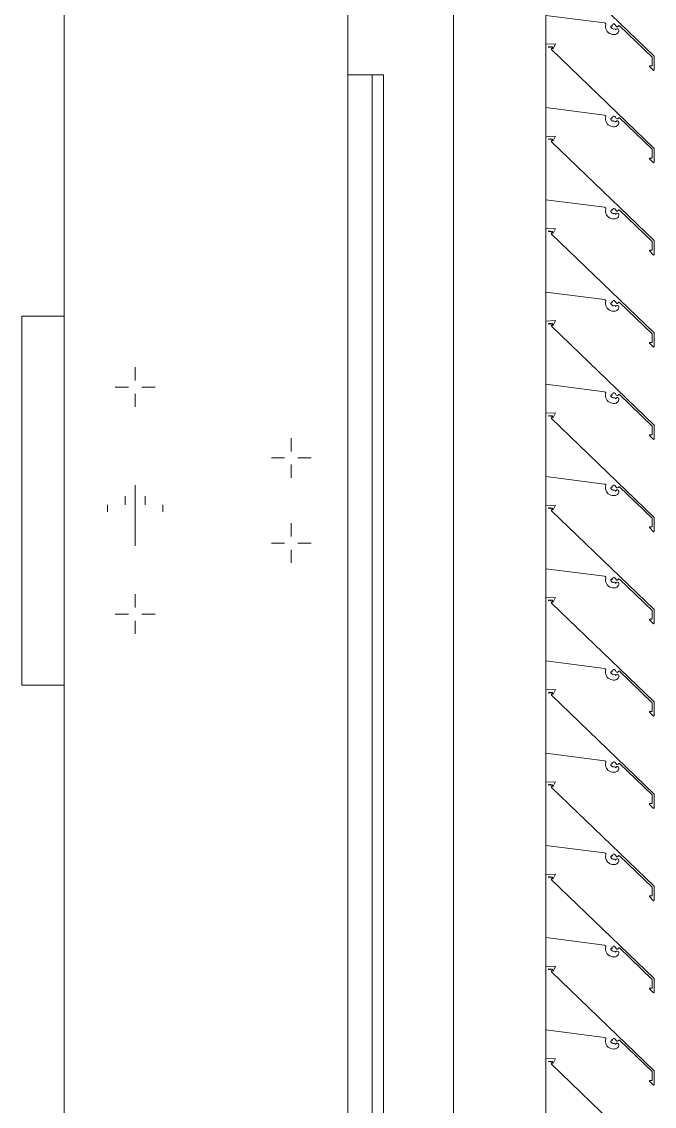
# Model space of a CAD drawing. Header units: millimetres. Extents: x -220592 to 404889, y -217665 to 38245.
# Drawn here: x 7829.88 to 7834.34, y -48066.08 to -48058.44 of the extents above; entities that cross this region are included whole.
import ezdxf

# ---------------------------------------------------------------- set-up
doc = ezdxf.new("R2010")
doc.units = ezdxf.units.MM
doc.linetypes.add('XKITLINE00', pattern=[0])
doc.linetypes.add('XKITLINE02', pattern=[4, 2, -2])
doc.layers.add('Bolt', color=7, linetype='Continuous', lineweight=0)
doc.layers.add('Part', color=7, linetype='Continuous', lineweight=0)

# ---------------------------------------------------------------- blocks, each defined once
blk = doc.blocks.new('*A15046')
at = {"layer": 'Part', "color": 7, "linetype": 'XKITLINE00', "lineweight": 0}
for p, q in [((92.53, 356.643483), (92.53, 93.899527)), ((94.53, 93.899527), (94.53, 244.699959))]:
    blk.add_line(p, q, dxfattribs=at)
blk = doc.blocks.new('*A15120')
at = {"layer": 'Part', "color": 7, "linetype": 'XKITLINE00', "lineweight": 0}
for p, q in [((94.53, 151.4), (94.780136, 151.4)), ((94.700136, 124.15), (94.700136, 151.4)), ((94.780136, 124.15), (94.780136, 151.4))]:
    blk.add_line(p, q, dxfattribs=at)
blk = doc.blocks.new('*A15711')
at = {"layer": 'Part', "color": 7, "linetype": 'XKITLINE00', "lineweight": 0}
for p, q in [((95.925418, 152.26533), (95.992799, 152.26794)), ((95.992799, 152.26794), (95.977264, 152.234453)), ((95.947029, 152.250196), (95.944993, 152.243623)), ((95.944993, 152.243623), (95.962009, 152.246527)), ((95.972012, 152.247056), (95.947029, 152.250196)), ((95.962009, 152.246527), (95.964906, 152.227984)), ((95.964906, 152.227984), (96.690028, 151.531738)), ((95.972141, 152.234865), (95.972012, 152.247056)), ((95.977264, 152.234453), (95.972141, 152.234865)), ((96.339112, 151.766618), (95.925304, 151.819622)), ((96.344187, 151.764428), (96.339112, 151.766618)), ((96.347324, 151.759876), (96.344187, 151.764428)), ((96.346077, 151.74422), (96.347563, 151.754354)), ((96.346452, 151.733984), (96.346077, 151.74422)), ((96.348675, 151.723985), (96.346452, 151.733984)), ((96.347563, 151.754354), (96.347324, 151.759876)), ((96.391775, 151.743926), (96.38407, 151.74282)), ((96.38407, 151.74282), (96.384639, 151.736336)), ((96.384639, 151.736336), (96.387441, 151.730462)), ((96.387441, 151.730462), (96.392123, 151.72594)), ((96.397771, 151.75193), (96.390606, 151.750986)), ((96.390606, 151.750986), (96.391775, 151.743926)), ((96.400093, 151.75932), (96.397771, 151.75193)), ((96.406765, 151.758898), (96.400093, 151.75932)), ((96.412841, 151.756108), (96.406765, 151.758898)), ((96.417508, 151.751322), (96.412841, 151.756108)), ((96.420622, 151.743748), (96.417508, 151.751322)), ((96.424805, 151.739591), (96.420622, 151.743748)), ((96.430699, 151.739385), (96.424805, 151.739591)), ((96.435163, 151.743239), (96.430699, 151.739385)), ((96.438818, 151.747866), (96.435163, 151.743239)), ((96.443977, 151.746774), (96.438818, 151.747866)), ((96.674993, 151.525371), (96.443977, 151.746774)), ((96.352673, 151.714555), (96.348675, 151.723985)), ((96.358313, 151.706005), (96.352673, 151.714555)), ((96.365409, 151.698618), (96.358313, 151.706005)), ((96.373725, 151.69264), (96.365409, 151.698618)), ((96.382988, 151.688267), (96.373725, 151.69264)), ((96.392889, 151.685644), (96.382988, 151.688267)), ((96.392123, 151.72594), (96.398091, 151.723342)), ((96.403102, 151.684859), (96.392889, 151.685644)), ((96.398091, 151.723342), (96.404591, 151.722998)), ((96.409901, 151.684957), (96.403102, 151.684859)), ((96.404591, 151.722998), (96.410509, 151.723903)), ((96.415629, 151.685593), (96.409901, 151.684957)), ((96.410509, 151.723903), (96.41532, 151.721496)), ((96.41532, 151.721496), (96.41735, 151.716515)), ((96.42113, 151.687312), (96.415629, 151.685593)), ((96.41735, 151.716515), (96.420292, 151.721987)), ((96.420292, 151.721987), (96.425448, 151.725205)), ((96.4262, 151.690052), (96.42113, 151.687312)), ((96.425448, 151.725205), (96.431526, 151.725193)), ((96.430653, 151.69371), (96.4262, 151.690052)), ((96.434325, 151.698153), (96.430653, 151.69371)), ((96.431526, 151.725193), (96.43667, 151.721956)), ((96.437079, 151.703216), (96.434325, 151.698153)), ((96.43667, 151.721956), (96.43931, 151.716482)), ((96.438814, 151.708712), (96.437079, 151.703216)), ((96.43931, 151.716482), (96.438814, 151.708712)), ((96.67465, 151.464025), (96.674993, 151.525371)), ((96.690028, 151.531738), (96.689475, 151.432587)), ((96.656145, 151.459007), (96.65723, 151.463928)), ((96.684794, 151.430119), (96.656145, 151.459007)), ((96.65723, 151.463928), (96.67465, 151.464025)), ((96.689475, 151.432587), (96.684794, 151.430119))]:
    blk.add_line(p, q, dxfattribs=at)
blk = doc.blocks.new('*A15712')
at = {"layer": 'Part', "color": 7, "linetype": 'XKITLINE00', "lineweight": 0}
for p, q in [((95.925304, 152.26533), (95.275304, 152.26533)), ((95.275304, 152.26533), (95.275304, 138.465444)), ((95.925304, 152.26533), (95.925304, 138.465444)), ((95.925304, 138.465444), (95.275304, 138.465444))]:
    blk.add_line(p, q, dxfattribs=at)
blk = doc.blocks.new('*A15713')
at = {"layer": 'Part', "color": 7, "linetype": 'XKITLINE00', "lineweight": 0}
for p, q in [((95.925304, 151.615326), (95.992799, 151.61794)), ((95.947029, 151.600196), (95.944993, 151.593623)), ((95.944993, 151.593623), (95.962009, 151.596527)), ((95.972012, 151.597056), (95.947029, 151.600196)), ((95.962009, 151.596527), (95.964906, 151.577984)), ((95.964906, 151.577984), (96.690028, 150.881738)), ((95.972141, 151.584865), (95.972012, 151.597056)), ((95.977264, 151.584453), (95.972141, 151.584865)), ((95.992799, 151.61794), (95.977264, 151.584453)), ((96.339112, 151.116618), (95.925304, 151.169622)), ((96.344187, 151.114428), (96.339112, 151.116618)), ((96.347324, 151.109876), (96.344187, 151.114428)), ((96.346077, 151.09422), (96.347563, 151.104354)), ((96.346452, 151.083984), (96.346077, 151.09422)), ((96.348675, 151.073985), (96.346452, 151.083984)), ((96.347563, 151.104354), (96.347324, 151.109876)), ((96.352673, 151.064555), (96.348675, 151.073985)), ((96.358313, 151.056005), (96.352673, 151.064555)), ((96.365409, 151.048618), (96.358313, 151.056005)), ((96.373725, 151.04264), (96.365409, 151.048618)), ((96.382988, 151.038267), (96.373725, 151.04264)), ((96.391775, 151.093926), (96.38407, 151.09282)), ((96.38407, 151.09282), (96.384639, 151.086336)), ((96.384639, 151.086336), (96.387441, 151.080462)), ((96.387441, 151.080462), (96.392123, 151.07594)), ((96.397771, 151.10193), (96.390606, 151.100986)), ((96.390606, 151.100986), (96.391775, 151.093926)), ((96.392123, 151.07594), (96.398091, 151.073342)), ((96.400093, 151.10932), (96.397771, 151.10193)), ((96.398091, 151.073342), (96.404591, 151.072998)), ((96.406765, 151.108898), (96.400093, 151.10932)), ((96.404591, 151.072998), (96.410509, 151.073903)), ((96.412841, 151.106108), (96.406765, 151.108898)), ((96.410509, 151.073903), (96.41532, 151.071496)), ((96.417508, 151.101322), (96.412841, 151.106108)), ((96.41532, 151.071496), (96.41735, 151.066515)), ((96.41735, 151.066515), (96.420292, 151.071987)), ((96.420622, 151.093748), (96.417508, 151.101322)), ((96.420292, 151.071987), (96.425448, 151.075205)), ((96.424805, 151.089591), (96.420622, 151.093748)), ((96.430699, 151.089385), (96.424805, 151.089591)), ((96.425448, 151.075205), (96.431526, 151.075193)), ((96.430653, 151.04371), (96.4262, 151.040052)), ((96.434325, 151.048153), (96.430653, 151.04371)), ((96.435163, 151.093239), (96.430699, 151.089385)), ((96.431526, 151.075193), (96.43667, 151.071956)), ((96.437079, 151.053216), (96.434325, 151.048153)), ((96.438818, 151.097866), (96.435163, 151.093239)), ((96.43667, 151.071956), (96.43931, 151.066482)), ((96.438814, 151.058712), (96.437079, 151.053216)), ((96.43931, 151.066482), (96.438814, 151.058712)), ((96.443977, 151.096774), (96.438818, 151.097866)), ((96.674993, 150.875371), (96.443977, 151.096774)), ((96.392889, 151.035644), (96.382988, 151.038267)), ((96.403102, 151.034859), (96.392889, 151.035644)), ((96.409901, 151.034957), (96.403102, 151.034859)), ((96.415629, 151.035593), (96.409901, 151.034957)), ((96.42113, 151.037312), (96.415629, 151.035593)), ((96.4262, 151.040052), (96.42113, 151.037312)), ((96.656145, 150.809007), (96.65723, 150.813928)), ((96.65723, 150.813928), (96.67465, 150.814025)), ((96.67465, 150.814025), (96.674993, 150.875371)), ((96.690028, 150.881738), (96.689475, 150.782587)), ((96.684794, 150.780119), (96.656145, 150.809007)), ((96.689475, 150.782587), (96.684794, 150.780119))]:
    blk.add_line(p, q, dxfattribs=at)
blk = doc.blocks.new('*A15714')
at = {"layer": 'Part', "color": 7, "linetype": 'XKITLINE00', "lineweight": 0}
for p, q in [((95.925304, 150.965326), (95.992799, 150.96794)), ((95.992799, 150.96794), (95.977264, 150.934453)), ((95.947029, 150.950196), (95.944993, 150.943623)), ((95.944993, 150.943623), (95.962009, 150.946527)), ((95.972012, 150.947056), (95.947029, 150.950196)), ((95.962009, 150.946527), (95.964906, 150.927984)), ((95.964906, 150.927984), (96.690028, 150.231738)), ((95.972141, 150.934865), (95.972012, 150.947056)), ((95.977264, 150.934453), (95.972141, 150.934865)), ((96.339112, 150.466618), (95.925304, 150.519622)), ((96.344187, 150.464428), (96.339112, 150.466618)), ((96.347324, 150.459876), (96.344187, 150.464428)), ((96.346077, 150.44422), (96.347563, 150.454354)), ((96.346452, 150.433984), (96.346077, 150.44422)), ((96.348675, 150.423985), (96.346452, 150.433984)), ((96.347563, 150.454354), (96.347324, 150.459876)), ((96.391775, 150.443926), (96.38407, 150.44282)), ((96.38407, 150.44282), (96.384639, 150.436336)), ((96.384639, 150.436336), (96.387441, 150.430462)), ((96.387441, 150.430462), (96.392123, 150.42594)), ((96.397771, 150.45193), (96.390606, 150.450986)), ((96.390606, 150.450986), (96.391775, 150.443926)), ((96.400093, 150.45932), (96.397771, 150.45193)), ((96.406765, 150.458898), (96.400093, 150.45932)), ((96.412841, 150.456108), (96.406765, 150.458898)), ((96.417508, 150.451322), (96.412841, 150.456108)), ((96.420622, 150.443748), (96.417508, 150.451322)), ((96.424805, 150.439591), (96.420622, 150.443748)), ((96.430699, 150.439385), (96.424805, 150.439591)), ((96.435163, 150.443239), (96.430699, 150.439385)), ((96.438818, 150.447866), (96.435163, 150.443239)), ((96.443977, 150.446774), (96.438818, 150.447866)), ((96.674993, 150.225371), (96.443977, 150.446774)), ((96.352673, 150.414555), (96.348675, 150.423985)), ((96.358313, 150.406005), (96.352673, 150.414555)), ((96.365409, 150.398618), (96.358313, 150.406005)), ((96.373725, 150.39264), (96.365409, 150.398618)), ((96.382988, 150.388267), (96.373725, 150.39264)), ((96.392889, 150.385644), (96.382988, 150.388267)), ((96.392123, 150.42594), (96.398091, 150.423342)), ((96.403102, 150.384859), (96.392889, 150.385644)), ((96.398091, 150.423342), (96.404591, 150.422998)), ((96.409901, 150.384957), (96.403102, 150.384859)), ((96.404591, 150.422998), (96.410509, 150.423903)), ((96.415629, 150.385593), (96.409901, 150.384957)), ((96.410509, 150.423903), (96.41532, 150.421496)), ((96.41532, 150.421496), (96.41735, 150.416515)), ((96.42113, 150.387312), (96.415629, 150.385593)), ((96.41735, 150.416515), (96.420292, 150.421987)), ((96.420292, 150.421987), (96.425448, 150.425205)), ((96.4262, 150.390052), (96.42113, 150.387312)), ((96.425448, 150.425205), (96.431526, 150.425193)), ((96.430653, 150.39371), (96.4262, 150.390052)), ((96.434325, 150.398153), (96.430653, 150.39371)), ((96.431526, 150.425193), (96.43667, 150.421956)), ((96.437079, 150.403216), (96.434325, 150.398153)), ((96.43667, 150.421956), (96.43931, 150.416482)), ((96.438814, 150.408712), (96.437079, 150.403216)), ((96.43931, 150.416482), (96.438814, 150.408712)), ((96.67465, 150.164025), (96.674993, 150.225371)), ((96.690028, 150.231738), (96.689475, 150.132587)), ((96.656145, 150.159007), (96.65723, 150.163928)), ((96.684794, 150.130119), (96.656145, 150.159007)), ((96.65723, 150.163928), (96.67465, 150.164025)), ((96.689475, 150.132587), (96.684794, 150.130119))]:
    blk.add_line(p, q, dxfattribs=at)
blk = doc.blocks.new('*A15715')
at = {"layer": 'Part', "color": 7, "linetype": 'XKITLINE00', "lineweight": 0}
for p, q in [((95.925304, 150.315326), (95.992799, 150.31794)), ((95.947029, 150.300196), (95.944993, 150.293623)), ((95.944993, 150.293623), (95.962009, 150.296527)), ((95.972012, 150.297056), (95.947029, 150.300196)), ((95.962009, 150.296527), (95.964906, 150.277984)), ((95.964906, 150.277984), (96.690028, 149.581738)), ((95.972141, 150.284865), (95.972012, 150.297056)), ((95.977264, 150.284453), (95.972141, 150.284865)), ((95.992799, 150.31794), (95.977264, 150.284453)), ((96.339112, 149.816618), (95.925304, 149.869622)), ((96.344187, 149.814428), (96.339112, 149.816618)), ((96.347324, 149.809876), (96.344187, 149.814428)), ((96.346077, 149.79422), (96.347563, 149.804354)), ((96.346452, 149.783984), (96.346077, 149.79422)), ((96.348675, 149.773985), (96.346452, 149.783984)), ((96.347563, 149.804354), (96.347324, 149.809876)), ((96.352673, 149.764555), (96.348675, 149.773985)), ((96.358313, 149.756005), (96.352673, 149.764555)), ((96.365409, 149.748618), (96.358313, 149.756005)), ((96.373725, 149.74264), (96.365409, 149.748618)), ((96.382988, 149.738267), (96.373725, 149.74264)), ((96.391775, 149.793926), (96.38407, 149.79282)), ((96.38407, 149.79282), (96.384639, 149.786336)), ((96.384639, 149.786336), (96.387441, 149.780462)), ((96.387441, 149.780462), (96.392123, 149.77594)), ((96.397771, 149.80193), (96.390606, 149.800986)), ((96.390606, 149.800986), (96.391775, 149.793926)), ((96.392123, 149.77594), (96.398091, 149.773342)), ((96.400093, 149.80932), (96.397771, 149.80193)), ((96.398091, 149.773342), (96.404591, 149.772998)), ((96.406765, 149.808898), (96.400093, 149.80932)), ((96.404591, 149.772998), (96.410509, 149.773903)), ((96.412841, 149.806108), (96.406765, 149.808898)), ((96.410509, 149.773903), (96.41532, 149.771496)), ((96.417508, 149.801322), (96.412841, 149.806108)), ((96.41532, 149.771496), (96.41735, 149.766515)), ((96.41735, 149.766515), (96.420292, 149.771987)), ((96.420622, 149.793748), (96.417508, 149.801322)), ((96.420292, 149.771987), (96.425448, 149.775205)), ((96.424805, 149.789591), (96.420622, 149.793748)), ((96.430699, 149.789385), (96.424805, 149.789591)), ((96.425448, 149.775205), (96.431526, 149.775193)), ((96.430653, 149.74371), (96.4262, 149.740052)), ((96.434325, 149.748153), (96.430653, 149.74371)), ((96.435163, 149.793239), (96.430699, 149.789385)), ((96.431526, 149.775193), (96.43667, 149.771956)), ((96.437079, 149.753216), (96.434325, 149.748153)), ((96.438818, 149.797866), (96.435163, 149.793239)), ((96.43667, 149.771956), (96.43931, 149.766482)), ((96.438814, 149.758712), (96.437079, 149.753216)), ((96.43931, 149.766482), (96.438814, 149.758712)), ((96.443977, 149.796774), (96.438818, 149.797866)), ((96.674993, 149.575371), (96.443977, 149.796774)), ((96.392889, 149.735644), (96.382988, 149.738267)), ((96.403102, 149.734859), (96.392889, 149.735644)), ((96.409901, 149.734957), (96.403102, 149.734859)), ((96.415629, 149.735593), (96.409901, 149.734957)), ((96.42113, 149.737312), (96.415629, 149.735593)), ((96.4262, 149.740052), (96.42113, 149.737312)), ((96.656145, 149.509007), (96.65723, 149.513928)), ((96.65723, 149.513928), (96.67465, 149.514025)), ((96.67465, 149.514025), (96.674993, 149.575371)), ((96.690028, 149.581738), (96.689475, 149.482587)), ((96.684794, 149.480119), (96.656145, 149.509007)), ((96.689475, 149.482587), (96.684794, 149.480119))]:
    blk.add_line(p, q, dxfattribs=at)
blk = doc.blocks.new('*A15716')
at = {"layer": 'Part', "color": 7, "linetype": 'XKITLINE00', "lineweight": 0}
for p, q in [((95.925304, 149.665326), (95.992799, 149.66794)), ((95.992799, 149.66794), (95.977264, 149.634453)), ((95.947029, 149.650196), (95.944993, 149.643623)), ((95.944993, 149.643623), (95.962009, 149.646527)), ((95.972012, 149.647056), (95.947029, 149.650196)), ((95.962009, 149.646527), (95.964906, 149.627984)), ((95.964906, 149.627984), (96.690028, 148.931738)), ((95.972141, 149.634865), (95.972012, 149.647056)), ((95.977264, 149.634453), (95.972141, 149.634865)), ((96.339112, 149.166618), (95.925304, 149.219622)), ((96.344187, 149.164428), (96.339112, 149.166618)), ((96.347324, 149.159876), (96.344187, 149.164428)), ((96.346077, 149.14422), (96.347563, 149.154354)), ((96.346452, 149.133984), (96.346077, 149.14422)), ((96.348675, 149.123985), (96.346452, 149.133984)), ((96.347563, 149.154354), (96.347324, 149.159876)), ((96.391775, 149.143926), (96.38407, 149.14282)), ((96.38407, 149.14282), (96.384639, 149.136336)), ((96.384639, 149.136336), (96.387441, 149.130462)), ((96.387441, 149.130462), (96.392123, 149.12594)), ((96.397771, 149.15193), (96.390606, 149.150986)), ((96.390606, 149.150986), (96.391775, 149.143926)), ((96.400093, 149.15932), (96.397771, 149.15193)), ((96.406765, 149.158898), (96.400093, 149.15932)), ((96.412841, 149.156108), (96.406765, 149.158898)), ((96.417508, 149.151322), (96.412841, 149.156108)), ((96.420622, 149.143748), (96.417508, 149.151322)), ((96.424805, 149.139591), (96.420622, 149.143748)), ((96.430699, 149.139385), (96.424805, 149.139591)), ((96.435163, 149.143239), (96.430699, 149.139385)), ((96.438818, 149.147866), (96.435163, 149.143239)), ((96.443977, 149.146774), (96.438818, 149.147866)), ((96.674993, 148.925371), (96.443977, 149.146774)), ((96.352673, 149.114555), (96.348675, 149.123985)), ((96.358313, 149.106005), (96.352673, 149.114555)), ((96.365409, 149.098618), (96.358313, 149.106005)), ((96.373725, 149.09264), (96.365409, 149.098618)), ((96.382988, 149.088267), (96.373725, 149.09264)), ((96.392889, 149.085644), (96.382988, 149.088267)), ((96.392123, 149.12594), (96.398091, 149.123342)), ((96.403102, 149.084859), (96.392889, 149.085644)), ((96.398091, 149.123342), (96.404591, 149.122998)), ((96.409901, 149.084957), (96.403102, 149.084859)), ((96.404591, 149.122998), (96.410509, 149.123903)), ((96.415629, 149.085593), (96.409901, 149.084957)), ((96.410509, 149.123903), (96.41532, 149.121496)), ((96.41532, 149.121496), (96.41735, 149.116515)), ((96.42113, 149.087312), (96.415629, 149.085593)), ((96.41735, 149.116515), (96.420292, 149.121987)), ((96.420292, 149.121987), (96.425448, 149.125205)), ((96.4262, 149.090052), (96.42113, 149.087312)), ((96.425448, 149.125205), (96.431526, 149.125193)), ((96.430653, 149.09371), (96.4262, 149.090052)), ((96.434325, 149.098153), (96.430653, 149.09371)), ((96.431526, 149.125193), (96.43667, 149.121956)), ((96.437079, 149.103216), (96.434325, 149.098153)), ((96.43667, 149.121956), (96.43931, 149.116482)), ((96.438814, 149.108712), (96.437079, 149.103216)), ((96.43931, 149.116482), (96.438814, 149.108712)), ((96.67465, 148.864025), (96.674993, 148.925371)), ((96.690028, 148.931738), (96.689475, 148.832587)), ((96.656145, 148.859007), (96.65723, 148.863928)), ((96.684794, 148.830119), (96.656145, 148.859007)), ((96.65723, 148.863928), (96.67465, 148.864025)), ((96.689475, 148.832587), (96.684794, 148.830119))]:
    blk.add_line(p, q, dxfattribs=at)
blk = doc.blocks.new('*A15717')
at = {"layer": 'Part', "color": 7, "linetype": 'XKITLINE00', "lineweight": 0}
for p, q in [((95.925304, 149.015326), (95.992799, 149.01794)), ((95.947029, 149.000196), (95.944993, 148.993623)), ((95.944993, 148.993623), (95.962009, 148.996527)), ((95.972012, 148.997056), (95.947029, 149.000196)), ((95.962009, 148.996527), (95.964906, 148.977984)), ((95.964906, 148.977984), (96.690028, 148.281738)), ((95.972141, 148.984865), (95.972012, 148.997056)), ((95.977264, 148.984453), (95.972141, 148.984865)), ((95.992799, 149.01794), (95.977264, 148.984453)), ((96.339112, 148.516618), (95.925304, 148.569622)), ((96.344187, 148.514428), (96.339112, 148.516618)), ((96.347324, 148.509876), (96.344187, 148.514428)), ((96.346077, 148.49422), (96.347563, 148.504354)), ((96.346452, 148.483984), (96.346077, 148.49422)), ((96.348675, 148.473985), (96.346452, 148.483984)), ((96.347563, 148.504354), (96.347324, 148.509876)), ((96.352673, 148.464555), (96.348675, 148.473985)), ((96.358313, 148.456005), (96.352673, 148.464555)), ((96.365409, 148.448618), (96.358313, 148.456005)), ((96.373725, 148.44264), (96.365409, 148.448618)), ((96.382988, 148.438267), (96.373725, 148.44264)), ((96.391775, 148.493926), (96.38407, 148.49282)), ((96.38407, 148.49282), (96.384639, 148.486336)), ((96.384639, 148.486336), (96.387441, 148.480462)), ((96.387441, 148.480462), (96.392123, 148.47594)), ((96.397771, 148.50193), (96.390606, 148.500986)), ((96.390606, 148.500986), (96.391775, 148.493926)), ((96.392123, 148.47594), (96.398091, 148.473342)), ((96.400093, 148.50932), (96.397771, 148.50193)), ((96.398091, 148.473342), (96.404591, 148.472998)), ((96.406765, 148.508898), (96.400093, 148.50932)), ((96.404591, 148.472998), (96.410509, 148.473903)), ((96.412841, 148.506108), (96.406765, 148.508898)), ((96.410509, 148.473903), (96.41532, 148.471496)), ((96.417508, 148.501322), (96.412841, 148.506108)), ((96.41532, 148.471496), (96.41735, 148.466515)), ((96.41735, 148.466515), (96.420292, 148.471987)), ((96.420622, 148.493748), (96.417508, 148.501322)), ((96.420292, 148.471987), (96.425448, 148.475205)), ((96.424805, 148.489591), (96.420622, 148.493748)), ((96.430699, 148.489385), (96.424805, 148.489591)), ((96.425448, 148.475205), (96.431526, 148.475193)), ((96.430653, 148.44371), (96.4262, 148.440052)), ((96.434325, 148.448153), (96.430653, 148.44371)), ((96.435163, 148.493239), (96.430699, 148.489385)), ((96.431526, 148.475193), (96.43667, 148.471956)), ((96.437079, 148.453216), (96.434325, 148.448153)), ((96.438818, 148.497866), (96.435163, 148.493239)), ((96.43667, 148.471956), (96.43931, 148.466482)), ((96.438814, 148.458712), (96.437079, 148.453216)), ((96.43931, 148.466482), (96.438814, 148.458712)), ((96.443977, 148.496774), (96.438818, 148.497866)), ((96.674993, 148.275371), (96.443977, 148.496774)), ((96.392889, 148.435644), (96.382988, 148.438267)), ((96.403102, 148.434859), (96.392889, 148.435644)), ((96.409901, 148.434957), (96.403102, 148.434859)), ((96.415629, 148.435593), (96.409901, 148.434957)), ((96.42113, 148.437312), (96.415629, 148.435593)), ((96.4262, 148.440052), (96.42113, 148.437312)), ((96.656145, 148.209007), (96.65723, 148.213928)), ((96.65723, 148.213928), (96.67465, 148.214025)), ((96.67465, 148.214025), (96.674993, 148.275371)), ((96.690028, 148.281738), (96.689475, 148.182587)), ((96.684794, 148.180119), (96.656145, 148.209007)), ((96.689475, 148.182587), (96.684794, 148.180119))]:
    blk.add_line(p, q, dxfattribs=at)
blk = doc.blocks.new('*A15718')
at = {"layer": 'Part', "color": 7, "linetype": 'XKITLINE00', "lineweight": 0}
for p, q in [((95.925304, 148.365326), (95.992799, 148.36794)), ((95.992799, 148.36794), (95.977264, 148.334453)), ((95.947029, 148.350196), (95.944993, 148.343623)), ((95.944993, 148.343623), (95.962009, 148.346527)), ((95.972012, 148.347056), (95.947029, 148.350196)), ((95.962009, 148.346527), (95.964906, 148.327984)), ((95.964906, 148.327984), (96.690028, 147.631738)), ((95.972141, 148.334865), (95.972012, 148.347056)), ((95.977264, 148.334453), (95.972141, 148.334865)), ((96.339112, 147.866618), (95.925304, 147.919622)), ((96.344187, 147.864428), (96.339112, 147.866618)), ((96.347324, 147.859876), (96.344187, 147.864428)), ((96.346077, 147.84422), (96.347563, 147.854354)), ((96.346452, 147.833984), (96.346077, 147.84422)), ((96.348675, 147.823985), (96.346452, 147.833984)), ((96.347563, 147.854354), (96.347324, 147.859876)), ((96.391775, 147.843926), (96.38407, 147.84282)), ((96.38407, 147.84282), (96.384639, 147.836336)), ((96.384639, 147.836336), (96.387441, 147.830462)), ((96.387441, 147.830462), (96.392123, 147.82594)), ((96.397771, 147.85193), (96.390606, 147.850986)), ((96.390606, 147.850986), (96.391775, 147.843926)), ((96.400093, 147.85932), (96.397771, 147.85193)), ((96.406765, 147.858898), (96.400093, 147.85932)), ((96.412841, 147.856108), (96.406765, 147.858898)), ((96.417508, 147.851322), (96.412841, 147.856108)), ((96.420622, 147.843748), (96.417508, 147.851322)), ((96.424805, 147.839591), (96.420622, 147.843748)), ((96.430699, 147.839385), (96.424805, 147.839591)), ((96.435163, 147.843239), (96.430699, 147.839385)), ((96.438818, 147.847866), (96.435163, 147.843239)), ((96.443977, 147.846774), (96.438818, 147.847866)), ((96.674993, 147.625371), (96.443977, 147.846774)), ((96.352673, 147.814555), (96.348675, 147.823985)), ((96.358313, 147.806005), (96.352673, 147.814555)), ((96.365409, 147.798618), (96.358313, 147.806005)), ((96.373725, 147.79264), (96.365409, 147.798618)), ((96.382988, 147.788267), (96.373725, 147.79264)), ((96.392889, 147.785644), (96.382988, 147.788267)), ((96.392123, 147.82594), (96.398091, 147.823342)), ((96.403102, 147.784859), (96.392889, 147.785644)), ((96.398091, 147.823342), (96.404591, 147.822998)), ((96.409901, 147.784957), (96.403102, 147.784859)), ((96.404591, 147.822998), (96.410509, 147.823903)), ((96.415629, 147.785593), (96.409901, 147.784957)), ((96.410509, 147.823903), (96.41532, 147.821496)), ((96.41532, 147.821496), (96.41735, 147.816515)), ((96.42113, 147.787312), (96.415629, 147.785593)), ((96.41735, 147.816515), (96.420292, 147.821987)), ((96.420292, 147.821987), (96.425448, 147.825205)), ((96.4262, 147.790052), (96.42113, 147.787312)), ((96.425448, 147.825205), (96.431526, 147.825193)), ((96.430653, 147.79371), (96.4262, 147.790052)), ((96.434325, 147.798153), (96.430653, 147.79371)), ((96.431526, 147.825193), (96.43667, 147.821956)), ((96.437079, 147.803216), (96.434325, 147.798153)), ((96.43667, 147.821956), (96.43931, 147.816482)), ((96.438814, 147.808712), (96.437079, 147.803216)), ((96.43931, 147.816482), (96.438814, 147.808712)), ((96.67465, 147.564025), (96.674993, 147.625371)), ((96.690028, 147.631738), (96.689475, 147.532587)), ((96.656145, 147.559007), (96.65723, 147.563928)), ((96.684794, 147.530119), (96.656145, 147.559007)), ((96.65723, 147.563928), (96.67465, 147.564025)), ((96.689475, 147.532587), (96.684794, 147.530119))]:
    blk.add_line(p, q, dxfattribs=at)
blk = doc.blocks.new('*A15719')
at = {"layer": 'Part', "color": 7, "linetype": 'XKITLINE00', "lineweight": 0}
for p, q in [((95.925304, 147.715326), (95.992799, 147.71794)), ((95.947029, 147.700196), (95.944993, 147.693623)), ((95.944993, 147.693623), (95.962009, 147.696527)), ((95.972012, 147.697056), (95.947029, 147.700196)), ((95.962009, 147.696527), (95.964906, 147.677984)), ((95.964906, 147.677984), (96.690028, 146.981738)), ((95.972141, 147.684865), (95.972012, 147.697056)), ((95.977264, 147.684453), (95.972141, 147.684865)), ((95.992799, 147.71794), (95.977264, 147.684453)), ((96.339112, 147.216618), (95.925304, 147.269622)), ((96.344187, 147.214428), (96.339112, 147.216618)), ((96.347324, 147.209876), (96.344187, 147.214428)), ((96.346077, 147.19422), (96.347563, 147.204354)), ((96.346452, 147.183984), (96.346077, 147.19422)), ((96.348675, 147.173985), (96.346452, 147.183984)), ((96.347563, 147.204354), (96.347324, 147.209876)), ((96.352673, 147.164555), (96.348675, 147.173985)), ((96.358313, 147.156005), (96.352673, 147.164555)), ((96.365409, 147.148618), (96.358313, 147.156005)), ((96.373725, 147.14264), (96.365409, 147.148618)), ((96.382988, 147.138267), (96.373725, 147.14264)), ((96.391775, 147.193926), (96.38407, 147.19282)), ((96.38407, 147.19282), (96.384639, 147.186336)), ((96.384639, 147.186336), (96.387441, 147.180462)), ((96.387441, 147.180462), (96.392123, 147.17594)), ((96.397771, 147.20193), (96.390606, 147.200986)), ((96.390606, 147.200986), (96.391775, 147.193926)), ((96.392123, 147.17594), (96.398091, 147.173342)), ((96.400093, 147.20932), (96.397771, 147.20193)), ((96.398091, 147.173342), (96.404591, 147.172998)), ((96.406765, 147.208898), (96.400093, 147.20932)), ((96.404591, 147.172998), (96.410509, 147.173903)), ((96.412841, 147.206108), (96.406765, 147.208898)), ((96.410509, 147.173903), (96.41532, 147.171496)), ((96.417508, 147.201322), (96.412841, 147.206108)), ((96.41532, 147.171496), (96.41735, 147.166515)), ((96.41735, 147.166515), (96.420292, 147.171987)), ((96.420622, 147.193748), (96.417508, 147.201322)), ((96.420292, 147.171987), (96.425448, 147.175205)), ((96.424805, 147.189591), (96.420622, 147.193748)), ((96.430699, 147.189385), (96.424805, 147.189591)), ((96.425448, 147.175205), (96.431526, 147.175193)), ((96.430653, 147.14371), (96.4262, 147.140052)), ((96.434325, 147.148153), (96.430653, 147.14371)), ((96.435163, 147.193239), (96.430699, 147.189385)), ((96.431526, 147.175193), (96.43667, 147.171956)), ((96.437079, 147.153216), (96.434325, 147.148153)), ((96.438818, 147.197866), (96.435163, 147.193239)), ((96.43667, 147.171956), (96.43931, 147.166482)), ((96.438814, 147.158712), (96.437079, 147.153216)), ((96.43931, 147.166482), (96.438814, 147.158712)), ((96.443977, 147.196774), (96.438818, 147.197866)), ((96.674993, 146.975371), (96.443977, 147.196774)), ((96.392889, 147.135644), (96.382988, 147.138267)), ((96.403102, 147.134859), (96.392889, 147.135644)), ((96.409901, 147.134957), (96.403102, 147.134859)), ((96.415629, 147.135593), (96.409901, 147.134957)), ((96.42113, 147.137312), (96.415629, 147.135593)), ((96.4262, 147.140052), (96.42113, 147.137312)), ((96.656145, 146.909007), (96.65723, 146.913928)), ((96.65723, 146.913928), (96.67465, 146.914025)), ((96.67465, 146.914025), (96.674993, 146.975371)), ((96.690028, 146.981738), (96.689475, 146.882587)), ((96.684794, 146.880119), (96.656145, 146.909007)), ((96.689475, 146.882587), (96.684794, 146.880119))]:
    blk.add_line(p, q, dxfattribs=at)
blk = doc.blocks.new('*A15720')
at = {"layer": 'Part', "color": 7, "linetype": 'XKITLINE00', "lineweight": 0}
for p, q in [((95.925304, 147.065326), (95.992799, 147.06794)), ((95.992799, 147.06794), (95.977264, 147.034453)), ((95.947029, 147.050196), (95.944993, 147.043623)), ((95.944993, 147.043623), (95.962009, 147.046527)), ((95.972012, 147.047056), (95.947029, 147.050196)), ((95.962009, 147.046527), (95.964906, 147.027984)), ((95.964906, 147.027984), (96.690028, 146.331738)), ((95.972141, 147.034865), (95.972012, 147.047056)), ((95.977264, 147.034453), (95.972141, 147.034865)), ((96.339112, 146.566618), (95.925304, 146.619622)), ((96.344187, 146.564428), (96.339112, 146.566618)), ((96.347324, 146.559876), (96.344187, 146.564428)), ((96.346077, 146.54422), (96.347563, 146.554354)), ((96.346452, 146.533984), (96.346077, 146.54422)), ((96.348675, 146.523985), (96.346452, 146.533984)), ((96.347563, 146.554354), (96.347324, 146.559876)), ((96.391775, 146.543926), (96.38407, 146.54282)), ((96.38407, 146.54282), (96.384639, 146.536336)), ((96.384639, 146.536336), (96.387441, 146.530462)), ((96.397771, 146.55193), (96.390606, 146.550986)), ((96.390606, 146.550986), (96.391775, 146.543926)), ((96.400093, 146.55932), (96.397771, 146.55193)), ((96.406765, 146.558898), (96.400093, 146.55932)), ((96.412841, 146.556108), (96.406765, 146.558898)), ((96.417508, 146.551322), (96.412841, 146.556108)), ((96.420622, 146.543748), (96.417508, 146.551322)), ((96.424805, 146.539591), (96.420622, 146.543748)), ((96.430699, 146.539385), (96.424805, 146.539591)), ((96.435163, 146.543239), (96.430699, 146.539385)), ((96.438818, 146.547866), (96.435163, 146.543239)), ((96.443977, 146.546774), (96.438818, 146.547866)), ((96.674993, 146.325371), (96.443977, 146.546774)), ((96.352673, 146.514555), (96.348675, 146.523985)), ((96.358313, 146.506005), (96.352673, 146.514555)), ((96.365409, 146.498618), (96.358313, 146.506005)), ((96.373725, 146.49264), (96.365409, 146.498618)), ((96.382988, 146.488267), (96.373725, 146.49264)), ((96.392889, 146.485644), (96.382988, 146.488267)), ((96.387441, 146.530462), (96.392123, 146.52594)), ((96.392123, 146.52594), (96.398091, 146.523342)), ((96.403102, 146.484859), (96.392889, 146.485644)), ((96.398091, 146.523342), (96.404591, 146.522998)), ((96.409901, 146.484957), (96.403102, 146.484859)), ((96.404591, 146.522998), (96.410509, 146.523903)), ((96.415629, 146.485593), (96.409901, 146.484957)), ((96.410509, 146.523903), (96.41532, 146.521496)), ((96.41532, 146.521496), (96.41735, 146.516515)), ((96.42113, 146.487312), (96.415629, 146.485593)), ((96.41735, 146.516515), (96.420292, 146.521987)), ((96.420292, 146.521987), (96.425448, 146.525205)), ((96.4262, 146.490052), (96.42113, 146.487312)), ((96.425448, 146.525205), (96.431526, 146.525193)), ((96.430653, 146.49371), (96.4262, 146.490052)), ((96.434325, 146.498153), (96.430653, 146.49371)), ((96.431526, 146.525193), (96.43667, 146.521956)), ((96.437079, 146.503216), (96.434325, 146.498153)), ((96.43667, 146.521956), (96.43931, 146.516482)), ((96.438814, 146.508712), (96.437079, 146.503216)), ((96.43931, 146.516482), (96.438814, 146.508712)), ((96.67465, 146.264025), (96.674993, 146.325371)), ((96.690028, 146.331738), (96.689475, 146.232587)), ((96.656145, 146.259007), (96.65723, 146.263928)), ((96.684794, 146.230119), (96.656145, 146.259007)), ((96.65723, 146.263928), (96.67465, 146.264025)), ((96.689475, 146.232587), (96.684794, 146.230119))]:
    blk.add_line(p, q, dxfattribs=at)
blk = doc.blocks.new('*A15721')
at = {"layer": 'Part', "color": 7, "linetype": 'XKITLINE00', "lineweight": 0}
for p, q in [((95.925304, 146.415326), (95.992799, 146.41794)), ((95.947029, 146.400196), (95.944993, 146.393623)), ((95.944993, 146.393623), (95.962009, 146.396527)), ((95.972012, 146.397056), (95.947029, 146.400196)), ((95.962009, 146.396527), (95.964906, 146.377984)), ((95.964906, 146.377984), (96.690028, 145.681738)), ((95.972141, 146.384865), (95.972012, 146.397056)), ((95.977264, 146.384453), (95.972141, 146.384865)), ((95.992799, 146.41794), (95.977264, 146.384453)), ((96.339112, 145.916618), (95.925304, 145.969622)), ((96.344187, 145.914428), (96.339112, 145.916618)), ((96.347324, 145.909876), (96.344187, 145.914428)), ((96.346077, 145.89422), (96.347563, 145.904354)), ((96.346452, 145.883984), (96.346077, 145.89422)), ((96.348675, 145.873985), (96.346452, 145.883984)), ((96.347563, 145.904354), (96.347324, 145.909876)), ((96.352673, 145.864555), (96.348675, 145.873985)), ((96.358313, 145.856005), (96.352673, 145.864555)), ((96.365409, 145.848618), (96.358313, 145.856005)), ((96.373725, 145.84264), (96.365409, 145.848618)), ((96.391775, 145.893926), (96.38407, 145.89282)), ((96.38407, 145.89282), (96.384639, 145.886336)), ((96.384639, 145.886336), (96.387441, 145.880462)), ((96.387441, 145.880462), (96.392123, 145.87594)), ((96.397771, 145.90193), (96.390606, 145.900986)), ((96.390606, 145.900986), (96.391775, 145.893926)), ((96.392123, 145.87594), (96.398091, 145.873342)), ((96.400093, 145.90932), (96.397771, 145.90193)), ((96.398091, 145.873342), (96.404591, 145.872998)), ((96.406765, 145.908898), (96.400093, 145.90932)), ((96.404591, 145.872998), (96.410509, 145.873903)), ((96.412841, 145.906108), (96.406765, 145.908898)), ((96.410509, 145.873903), (96.41532, 145.871496)), ((96.417508, 145.901322), (96.412841, 145.906108)), ((96.41532, 145.871496), (96.41735, 145.866515)), ((96.41735, 145.866515), (96.420292, 145.871987)), ((96.420622, 145.893748), (96.417508, 145.901322)), ((96.420292, 145.871987), (96.425448, 145.875205)), ((96.424805, 145.889591), (96.420622, 145.893748)), ((96.430699, 145.889385), (96.424805, 145.889591)), ((96.425448, 145.875205), (96.431526, 145.875193)), ((96.430653, 145.84371), (96.4262, 145.840052)), ((96.434325, 145.848153), (96.430653, 145.84371)), ((96.435163, 145.893239), (96.430699, 145.889385)), ((96.431526, 145.875193), (96.43667, 145.871956)), ((96.437079, 145.853216), (96.434325, 145.848153)), ((96.438818, 145.897866), (96.435163, 145.893239)), ((96.43667, 145.871956), (96.43931, 145.866482)), ((96.438814, 145.858712), (96.437079, 145.853216)), ((96.43931, 145.866482), (96.438814, 145.858712)), ((96.443977, 145.896774), (96.438818, 145.897866)), ((96.674993, 145.675371), (96.443977, 145.896774)), ((96.382988, 145.838267), (96.373725, 145.84264)), ((96.392889, 145.835644), (96.382988, 145.838267)), ((96.403102, 145.834859), (96.392889, 145.835644)), ((96.409901, 145.834957), (96.403102, 145.834859)), ((96.415629, 145.835593), (96.409901, 145.834957)), ((96.42113, 145.837312), (96.415629, 145.835593)), ((96.4262, 145.840052), (96.42113, 145.837312)), ((96.656145, 145.609007), (96.65723, 145.613928)), ((96.65723, 145.613928), (96.67465, 145.614025)), ((96.67465, 145.614025), (96.674993, 145.675371)), ((96.690028, 145.681738), (96.689475, 145.582587)), ((96.684794, 145.580119), (96.656145, 145.609007)), ((96.689475, 145.582587), (96.684794, 145.580119))]:
    blk.add_line(p, q, dxfattribs=at)
blk = doc.blocks.new('*A15722')
at = {"layer": 'Part', "color": 7, "linetype": 'XKITLINE00', "lineweight": 0}
for p, q in [((95.925304, 145.765326), (95.992799, 145.76794)), ((95.992799, 145.76794), (95.977264, 145.734453)), ((95.947029, 145.750196), (95.944993, 145.743623)), ((95.944993, 145.743623), (95.962009, 145.746527)), ((95.972012, 145.747056), (95.947029, 145.750196)), ((95.962009, 145.746527), (95.964906, 145.727984)), ((95.964906, 145.727984), (96.690028, 145.031738)), ((95.972141, 145.734865), (95.972012, 145.747056)), ((95.977264, 145.734453), (95.972141, 145.734865)), ((96.339112, 145.266618), (95.925304, 145.319622)), ((96.344187, 145.264428), (96.339112, 145.266618)), ((96.347324, 145.259876), (96.344187, 145.264428)), ((96.346077, 145.24422), (96.347563, 145.254354)), ((96.346452, 145.233984), (96.346077, 145.24422)), ((96.348675, 145.223985), (96.346452, 145.233984)), ((96.347563, 145.254354), (96.347324, 145.259876)), ((96.391775, 145.243926), (96.38407, 145.24282)), ((96.38407, 145.24282), (96.384639, 145.236336)), ((96.384639, 145.236336), (96.387441, 145.230462)), ((96.397771, 145.25193), (96.390606, 145.250986)), ((96.390606, 145.250986), (96.391775, 145.243926)), ((96.400093, 145.25932), (96.397771, 145.25193)), ((96.406765, 145.258898), (96.400093, 145.25932)), ((96.412841, 145.256108), (96.406765, 145.258898)), ((96.417508, 145.251322), (96.412841, 145.256108)), ((96.420622, 145.243748), (96.417508, 145.251322)), ((96.424805, 145.239591), (96.420622, 145.243748)), ((96.430699, 145.239385), (96.424805, 145.239591)), ((96.435163, 145.243239), (96.430699, 145.239385)), ((96.438818, 145.247866), (96.435163, 145.243239)), ((96.443977, 145.246774), (96.438818, 145.247866)), ((96.674993, 145.025371), (96.443977, 145.246774)), ((96.352673, 145.214555), (96.348675, 145.223985)), ((96.358313, 145.206005), (96.352673, 145.214555)), ((96.365409, 145.198618), (96.358313, 145.206005)), ((96.373725, 145.19264), (96.365409, 145.198618)), ((96.382988, 145.188267), (96.373725, 145.19264)), ((96.392889, 145.185644), (96.382988, 145.188267)), ((96.387441, 145.230462), (96.392123, 145.22594)), ((96.392123, 145.22594), (96.398091, 145.223342)), ((96.403102, 145.184859), (96.392889, 145.185644)), ((96.398091, 145.223342), (96.404591, 145.222998)), ((96.409901, 145.184957), (96.403102, 145.184859)), ((96.404591, 145.222998), (96.410509, 145.223903)), ((96.415629, 145.185593), (96.409901, 145.184957)), ((96.410509, 145.223903), (96.41532, 145.221496)), ((96.41532, 145.221496), (96.41735, 145.216515)), ((96.42113, 145.187312), (96.415629, 145.185593)), ((96.41735, 145.216515), (96.420292, 145.221987)), ((96.420292, 145.221987), (96.425448, 145.225205)), ((96.4262, 145.190052), (96.42113, 145.187312)), ((96.425448, 145.225205), (96.431526, 145.225193)), ((96.430653, 145.19371), (96.4262, 145.190052)), ((96.434325, 145.198153), (96.430653, 145.19371)), ((96.431526, 145.225193), (96.43667, 145.221956)), ((96.437079, 145.203216), (96.434325, 145.198153)), ((96.43667, 145.221956), (96.43931, 145.216482)), ((96.438814, 145.208712), (96.437079, 145.203216)), ((96.43931, 145.216482), (96.438814, 145.208712)), ((96.67465, 144.964025), (96.674993, 145.025371)), ((96.690028, 145.031738), (96.689475, 144.932587)), ((96.656145, 144.959007), (96.65723, 144.963928)), ((96.684794, 144.930119), (96.656145, 144.959007)), ((96.65723, 144.963928), (96.67465, 144.964025)), ((96.689475, 144.932587), (96.684794, 144.930119))]:
    blk.add_line(p, q, dxfattribs=at)
blk = doc.blocks.new('*A15723')
at = {"layer": 'Part', "color": 7, "linetype": 'XKITLINE00', "lineweight": 0}
for p, q in [((95.925304, 145.115326), (95.992799, 145.11794)), ((95.947029, 145.100196), (95.944993, 145.093623)), ((95.944993, 145.093623), (95.962009, 145.096527)), ((95.972012, 145.097056), (95.947029, 145.100196)), ((95.962009, 145.096527), (95.964906, 145.077984)), ((95.972141, 145.084865), (95.972012, 145.097056)), ((95.977264, 145.084453), (95.972141, 145.084865)), ((95.992799, 145.11794), (95.977264, 145.084453)), ((95.964906, 145.077984), (96.690028, 144.381738)), ((96.339112, 144.616618), (95.925304, 144.669622)), ((96.344187, 144.614428), (96.339112, 144.616618)), ((96.347324, 144.609876), (96.344187, 144.614428)), ((96.346077, 144.59422), (96.347563, 144.604354)), ((96.346452, 144.583984), (96.346077, 144.59422)), ((96.348675, 144.573985), (96.346452, 144.583984)), ((96.347563, 144.604354), (96.347324, 144.609876)), ((96.352673, 144.564555), (96.348675, 144.573985)), ((96.358313, 144.556005), (96.352673, 144.564555)), ((96.365409, 144.548618), (96.358313, 144.556005)), ((96.373725, 144.54264), (96.365409, 144.548618)), ((96.391775, 144.593926), (96.38407, 144.59282)), ((96.38407, 144.59282), (96.384639, 144.586336)), ((96.384639, 144.586336), (96.387441, 144.580462)), ((96.387441, 144.580462), (96.392123, 144.57594)), ((96.397771, 144.60193), (96.390606, 144.600986)), ((96.390606, 144.600986), (96.391775, 144.593926)), ((96.392123, 144.57594), (96.398091, 144.573342)), ((96.400093, 144.60932), (96.397771, 144.60193)), ((96.398091, 144.573342), (96.404591, 144.572998)), ((96.406765, 144.608898), (96.400093, 144.60932)), ((96.404591, 144.572998), (96.410509, 144.573903)), ((96.412841, 144.606108), (96.406765, 144.608898)), ((96.410509, 144.573903), (96.41532, 144.571496)), ((96.417508, 144.601322), (96.412841, 144.606108)), ((96.41532, 144.571496), (96.41735, 144.566515)), ((96.41735, 144.566515), (96.420292, 144.571987)), ((96.420622, 144.593748), (96.417508, 144.601322)), ((96.420292, 144.571987), (96.425448, 144.575205)), ((96.424805, 144.589591), (96.420622, 144.593748)), ((96.430699, 144.589385), (96.424805, 144.589591)), ((96.425448, 144.575205), (96.431526, 144.575193)), ((96.430653, 144.54371), (96.4262, 144.540052)), ((96.434325, 144.548153), (96.430653, 144.54371)), ((96.435163, 144.593239), (96.430699, 144.589385)), ((96.431526, 144.575193), (96.43667, 144.571956)), ((96.437079, 144.553216), (96.434325, 144.548153)), ((96.438818, 144.597866), (96.435163, 144.593239)), ((96.43667, 144.571956), (96.43931, 144.566482)), ((96.438814, 144.558712), (96.437079, 144.553216)), ((96.43931, 144.566482), (96.438814, 144.558712)), ((96.443977, 144.596774), (96.438818, 144.597866)), ((96.674993, 144.375371), (96.443977, 144.596774)), ((96.382988, 144.538267), (96.373725, 144.54264)), ((96.392889, 144.535644), (96.382988, 144.538267)), ((96.403102, 144.534859), (96.392889, 144.535644)), ((96.409901, 144.534957), (96.403102, 144.534859)), ((96.415629, 144.535593), (96.409901, 144.534957)), ((96.42113, 144.537312), (96.415629, 144.535593)), ((96.4262, 144.540052), (96.42113, 144.537312)), ((96.67465, 144.314025), (96.674993, 144.375371)), ((96.690028, 144.381738), (96.689475, 144.282587)), ((96.656145, 144.309007), (96.65723, 144.313928)), ((96.684794, 144.280119), (96.656145, 144.309007)), ((96.65723, 144.313928), (96.67465, 144.314025)), ((96.689475, 144.282587), (96.684794, 144.280119))]:
    blk.add_line(p, q, dxfattribs=at)
blk = doc.blocks.new('*A15724')
at = {"layer": 'Part', "color": 7, "linetype": 'XKITLINE00', "lineweight": 0}
for p, q in [((95.925304, 144.465326), (95.992799, 144.46794)), ((95.992799, 144.46794), (95.977264, 144.434453)), ((95.947029, 144.450196), (95.944993, 144.443623)), ((95.944993, 144.443623), (95.962009, 144.446527)), ((95.972012, 144.447056), (95.947029, 144.450196)), ((95.962009, 144.446527), (95.964906, 144.427984)), ((95.964906, 144.427984), (96.690028, 143.731738)), ((95.972141, 144.434865), (95.972012, 144.447056)), ((95.977264, 144.434453), (95.972141, 144.434865)), ((96.339112, 143.966618), (95.925304, 144.019622)), ((96.344187, 143.964428), (96.339112, 143.966618)), ((96.347324, 143.959876), (96.344187, 143.964428)), ((96.346077, 143.94422), (96.347563, 143.954354)), ((96.346452, 143.933984), (96.346077, 143.94422)), ((96.348675, 143.923985), (96.346452, 143.933984)), ((96.347563, 143.954354), (96.347324, 143.959876)), ((96.391775, 143.943926), (96.38407, 143.94282)), ((96.38407, 143.94282), (96.384639, 143.936336)), ((96.384639, 143.936336), (96.387441, 143.930462)), ((96.397771, 143.95193), (96.390606, 143.950986)), ((96.390606, 143.950986), (96.391775, 143.943926)), ((96.400093, 143.95932), (96.397771, 143.95193)), ((96.406765, 143.958898), (96.400093, 143.95932)), ((96.412841, 143.956108), (96.406765, 143.958898)), ((96.417508, 143.951322), (96.412841, 143.956108)), ((96.420622, 143.943748), (96.417508, 143.951322)), ((96.424805, 143.939591), (96.420622, 143.943748)), ((96.430699, 143.939385), (96.424805, 143.939591)), ((96.435163, 143.943239), (96.430699, 143.939385)), ((96.438818, 143.947866), (96.435163, 143.943239)), ((96.443977, 143.946774), (96.438818, 143.947866)), ((96.674993, 143.725371), (96.443977, 143.946774)), ((96.352673, 143.914555), (96.348675, 143.923985)), ((96.358313, 143.906005), (96.352673, 143.914555)), ((96.365409, 143.898618), (96.358313, 143.906005)), ((96.373725, 143.89264), (96.365409, 143.898618)), ((96.382988, 143.888267), (96.373725, 143.89264)), ((96.392889, 143.885644), (96.382988, 143.888267)), ((96.387441, 143.930462), (96.392123, 143.92594)), ((96.392123, 143.92594), (96.398091, 143.923342)), ((96.403102, 143.884859), (96.392889, 143.885644)), ((96.398091, 143.923342), (96.404591, 143.922998)), ((96.409901, 143.884957), (96.403102, 143.884859)), ((96.404591, 143.922998), (96.410509, 143.923903)), ((96.415629, 143.885593), (96.409901, 143.884957)), ((96.410509, 143.923903), (96.41532, 143.921496)), ((96.41532, 143.921496), (96.41735, 143.916515)), ((96.42113, 143.887312), (96.415629, 143.885593)), ((96.41735, 143.916515), (96.420292, 143.921987)), ((96.420292, 143.921987), (96.425448, 143.925205)), ((96.4262, 143.890052), (96.42113, 143.887312)), ((96.425448, 143.925205), (96.431526, 143.925193)), ((96.430653, 143.89371), (96.4262, 143.890052)), ((96.434325, 143.898153), (96.430653, 143.89371)), ((96.431526, 143.925193), (96.43667, 143.921956)), ((96.437079, 143.903216), (96.434325, 143.898153)), ((96.43667, 143.921956), (96.43931, 143.916482)), ((96.438814, 143.908712), (96.437079, 143.903216)), ((96.43931, 143.916482), (96.438814, 143.908712)), ((96.67465, 143.664025), (96.674993, 143.725371)), ((96.690028, 143.731738), (96.689475, 143.632587)), ((96.656145, 143.659007), (96.65723, 143.663928)), ((96.684794, 143.630119), (96.656145, 143.659007)), ((96.65723, 143.663928), (96.67465, 143.664025)), ((96.689475, 143.632587), (96.684794, 143.630119))]:
    blk.add_line(p, q, dxfattribs=at)
blk = doc.blocks.new('*A15734')
at = {"layer": 'Bolt', "color": 7, "linetype": 'XKITLINE00', "lineweight": 0}
for p, q in [((94.130136, 148.84), (94.130136, 148.74676)), ((93.990136, 148.7), (94.083376, 148.7)), ((94.270136, 148.7), (94.176896, 148.7)), ((94.130136, 148.56), (94.130136, 148.65324)), ((94.130136, 148.24), (94.130136, 148.14676)), ((93.990136, 148.1), (94.083376, 148.1)), ((94.270136, 148.1), (94.176896, 148.1)), ((94.130136, 147.96), (94.130136, 148.05324))]:
    blk.add_line(p, q, dxfattribs=at)
blk = doc.blocks.new('*A15735')
at = {"layer": 'Bolt', "color": 7, "linetype": 'XKITLINE02', "lineweight": 0}
for p, q in [((93.030136, 148.5092), (93.030136, 148.08)), ((92.835136, 148.37), (92.835136, 148.32)), ((92.960136, 148.43), (92.960136, 148.37)), ((93.100136, 148.43), (93.100136, 148.37)), ((93.225136, 148.37), (93.225136, 148.32))]:
    blk.add_line(p, q, dxfattribs=at)
blk = doc.blocks.new('*A15736')
at = {"layer": 'Part', "color": 7, "linetype": 'XKITLINE00', "lineweight": 0}
for p, q in [((92.53, 149.7), (92.230136, 149.7)), ((92.230136, 149.7), (92.230136, 147.1)), ((92.230136, 147.1), (92.53, 147.1))]:
    blk.add_line(p, q, dxfattribs=at)
blk = doc.blocks.new('*A15737')
at = {"layer": 'Bolt', "color": 7, "linetype": 'XKITLINE00', "lineweight": 0}
for p, q in [((93.030136, 149.34), (93.030136, 149.24676)), ((92.890136, 149.2), (92.983376, 149.2)), ((93.030136, 149.06), (93.030136, 149.15324)), ((93.170136, 149.2), (93.076896, 149.2)), ((93.030136, 147.74), (93.030136, 147.64676)), ((92.890136, 147.6), (92.983376, 147.6)), ((93.030136, 147.46), (93.030136, 147.55324)), ((93.170136, 147.6), (93.076896, 147.6))]:
    blk.add_line(p, q, dxfattribs=at)

msp = doc.modelspace()

# ---------------------------------------------------------------- block references
at = {"color": 7, "lineweight": 0}
for name in ['*A15046', '*A15712', '*A15711', '*A15713', '*A15120', '*A15714', '*A15715', '*A15736', '*A15716', '*A15737', '*A15717', '*A15734', '*A15735', '*A15718', '*A15719', '*A15720', '*A15721', '*A15722', '*A15723', '*A15724']:
    msp.add_blockref(name, (7737.6457, -48210.2152), dxfattribs=at)

doc.saveas('drawing.dxf')
